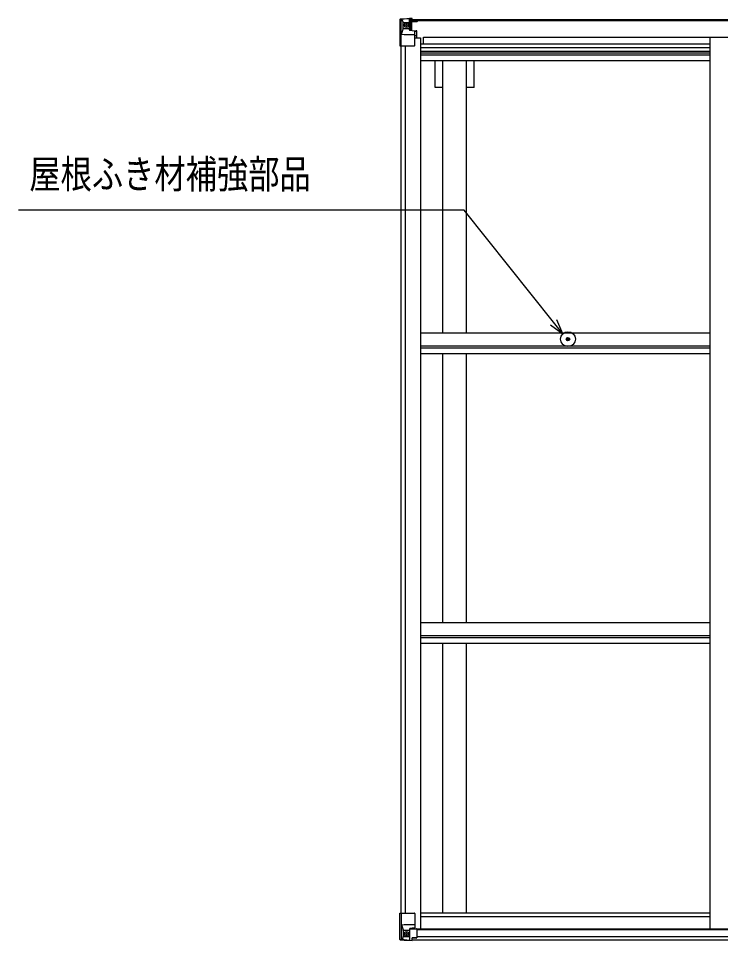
# Model space of a CAD drawing. Units: millimetres, scale not verified. Extents: x -8410 to 8410, y -5940 to 5940.
# Drawn here: x -1973 to -357, y 1191 to 3314 of the extents above; entities that cross this region are included whole.
import ezdxf
from ezdxf.enums import TextEntityAlignment as Align

# ---------------------------------------------------------------- set-up
doc = ezdxf.new("R2010")
doc.units = ezdxf.units.MM
doc.header["$LTSCALE"] = 30
for name, color, linetype in [('0-4_YKK_13', 4, 'Continuous'), ('0-5_YKK_A1', 4, 'Continuous'), ('0-6_YKK_D', 6, 'Continuous')]:
    doc.layers.add(name, color=color, linetype=linetype)
doc.styles.add('ＭＳ ゴシック', font='')
doc.styles.get('ＭＳ ゴシック').set_extended_font_data('MS Gothic')

msp = doc.modelspace()

# ---------------------------------------------------------------- linework, layer by layer
at = {"layer": '0-4_YKK_13'}
for p, q in [((-1093.7, 3312), (-1093.7, 3312)), ((-1093.7, 3311.96), (-1093.7, 3312)), ((-1084.73, 3312.39), (-1092.65, 3311.91)), ((-1072.64, 3313.18), (-1084.64, 3312.39)), ((-1066.14, 3313.69), (-1072.64, 3313.29)), ((-1072.64, 3287.19), (-1072.64, 3313.29)), ((-1072.64, 3312.41), (-1066.14, 3312.8)), ((-1066.14, 3311.88), (-1071.14, 3311.79)), ((-1066.14, 3312.8), (-1066.14, 3313.69)), ((-1066.14, 3312.29), (-1066.14, 3312.8)), ((-1066.14, 3312.29), (-1066.14, 3311.88)), ((-1066.14, 3311.88), (-1066.14, 3311.06)), ((-1094.64, 3311), (-1094.64, 3310.96)), ((-1091.79, 3310.94), (-1091.79, 3310.88)), ((-1091.79, 3250.29), (-1091.79, 3310.88)), ((-1087.82, 3307.5), (-1090.56, 3311.17)), ((-1086.97, 3303.99), (-1084.64, 3304.05)), ((-1086.97, 3290.52), (-1086.97, 3303.99)), ((-1084.64, 3290.49), (-1086.97, 3290.52)), ((-1084.64, 3304.05), (-1072.64, 3304.05)), ((-1084.64, 3290.49), (-1072.64, 3290.49)), ((-1084.64, 3290.49), (-1084.64, 3290.49)), ((-1079.16, 3296.85), (-1079.16, 3295.89)), ((-1073.64, 3304.05), (-1072.64, 3304.05)), ((-1071.14, 3307.58), (-1072.64, 3307.58)), ((-1071.14, 3304.05), (-1072.64, 3304.05)), ((-1071.14, 3290.49), (-1072.64, 3290.49)), ((-1070.64, 3307.22), (-1071.14, 3307.22)), ((-1067.14, 3302.29), (-1071.14, 3302.29)), ((-1067.14, 3294.09), (-1071.14, 3294.09)), ((-1071.03, 3305.92), (-1067.14, 3305.92)), ((-1070.64, 3308.25), (-1070.64, 3306.3)), ((-1062.64, 3308.25), (-1070.64, 3308.25)), ((-1062.64, 3308.22), (-1070.64, 3308.22)), ((-1060.64, 3306.38), (-1070.64, 3306.3)), ((-1070.64, 3306.13), (-1070.64, 3306.3)), ((-1070.64, 3306.3), (-1070.64, 3306.3)), ((-1067.14, 3286.19), (-1067.14, 3306.16)), ((-1061.14, 3311.49), (-1061.14, 3311.06)), ((-1060.84, 3311.49), (-1061.14, 3311.49)), ((-1060.84, 3311.49), (-1059.15, 3311.06)), ((-1060.64, 3307.99), (-1055.64, 3307.99)), ((-1060.64, 3306.38), (-1060.64, 3307.99)), ((-1055.64, 3308.92), (-1055.64, 3307.99)), ((-1055.64, 3307.99), (-1054.64, 3307.99)), ((-1054.64, 3307.99), (-1054.64, 3308.92)), ((-1054.64, 3307.99), (-1054.64, 3306.42)), ((-1054.64, 3306.31), (-1054.64, 3306.42)), ((-1091.25, 3277.17), (-1087.1, 3289.26)), ((-1091.25, 3277.17), (-1084.64, 3276.96)), ((-1084.64, 3276.96), (-1060.64, 3276.96)), ((-1071.81, 3286.94), (-1061.46, 3285.28)), ((-1071.81, 3286.3), (-1071.81, 3286.94)), ((-1061.46, 3284.65), (-1071.81, 3286.3)), ((-1061.46, 3285.28), (-1061.46, 3284.65)), ((-1061.18, 3285.2), (-1057.14, 3285.17)), ((-1060.64, 3251.29), (-1060.64, 3284.39)), ((-1056.14, 3273.29), (-1060.64, 3273.29)), ((-1056.14, 3285.16), (-1057.14, 3285.17)), ((-1057.14, 3283.44), (-1056.14, 3283.44)), ((-1056.14, 3268.94), (-1056.14, 3285.16)), ((-1091.79, 3250.29), (-1061.64, 3250.29)), ((-710.06, 2575.98), (-708.95, 2576)), ((-710.06, 2574.98), (-708.95, 2574.96)), ((-708.95, 2576), (-708.43, 2576.1)), ((-708.95, 2574.96), (-708.43, 2574.86)), ((-708.33, 2576.61), (-708.43, 2576.1)), ((-708.33, 2574.34), (-708.43, 2574.86)), ((-708.31, 2577.72), (-708.33, 2576.61)), ((-708.31, 2573.23), (-708.33, 2574.34)), ((-707.31, 2577.72), (-707.29, 2576.61)), ((-707.31, 2573.23), (-707.29, 2574.34)), ((-707.29, 2576.61), (-707.19, 2576.1)), ((-707.29, 2574.34), (-707.19, 2574.86)), ((-706.68, 2576), (-707.19, 2576.1)), ((-706.68, 2574.96), (-707.19, 2574.86)), ((-705.57, 2575.98), (-706.68, 2576)), ((-705.57, 2574.98), (-706.68, 2574.96)), ((-1094.64, 1254.31), (-1061.64, 1254.31)), ((-1094.64, 1193.6), (-1094.64, 1254.31)), ((-1091.79, 1254.31), (-1091.79, 1193.73)), ((-1060.64, 1253.31), (-1060.64, 1220.22)), ((-1091.25, 1227.43), (-1084.64, 1227.65)), ((-1091.25, 1227.43), (-1087.1, 1215.35)), ((-1084.64, 1214.11), (-1086.97, 1214.08)), ((-1086.97, 1214.08), (-1086.97, 1200.61)), ((-1084.64, 1227.65), (-1060.64, 1227.65)), ((-1084.64, 1214.11), (-1084.64, 1214.11)), ((-1072.64, 1214.11), (-1084.64, 1214.11)), ((-1072.64, 1218.1), (-1066.14, 1218.1)), ((-1072.64, 1218.1), (-1072.64, 1191.31)), ((-1061.46, 1219.96), (-1071.81, 1218.3)), ((-1071.81, 1218.3), (-1071.81, 1218.1)), ((-1069.11, 1218.1), (-1061.46, 1219.32)), ((-1066.14, 1218.1), (-1057.14, 1218.07)), ((-1061.46, 1219.32), (-1061.46, 1219.96)), ((-1056.14, 1217.16), (-1056.14, 1197)), ((-1093.7, 1192.65), (-1093.7, 1192.6)), ((-1084.73, 1192.22), (-1092.65, 1192.69)), ((-1091.79, 1193.66), (-1091.79, 1193.73)), ((-1087.82, 1197.1), (-1090.56, 1193.44)), ((-1086.97, 1200.61), (-1084.64, 1200.55)), ((-1084.64, 1200.56), (-1072.64, 1200.56)), ((-1072.64, 1191.43), (-1084.64, 1192.21)), ((-1080.12, 1207.75), (-1080.12, 1208.71)), ((-1066.14, 1190.92), (-1066.14, 1196.86)), ((-1057.14, 1196.29), (-1066.14, 1196.23))]:
    msp.add_line(p, q, dxfattribs=at)
for points in [[(-1093.7, 3312), (-1084.64, 3312.56), (-1072.64, 3313.29)], [(-1066.14, 3312.29), (-1071.14, 3312.29), (-1071.14, 3286.83)], [(-1094.64, 3310.96), (-1094.64, 3250.29), (-1091.79, 3250.29)], [(-1081.08, 3297.81), (-1082.04, 3297.81), (-1082.04, 3298.77), (-1081.08, 3298.77)], [(-1080.12, 3299.73), (-1080.12, 3300.69), (-1079.16, 3300.69), (-1079.16, 3299.73)], [(-1079.16, 3295.89), (-1080.12, 3295.89), (-1080.12, 3296.85)], [(-1078.2, 3298.77), (-1077.24, 3298.77), (-1077.24, 3297.81), (-1078.2, 3297.81)], [(-1070.64, 3307.22), (-1062.64, 3307.22), (-1062.64, 3308.92)], [(-1055.64, 3306.26), (-1070.64, 3306.13), (-1070.64, 3306.13)], [(-1060.64, 3306.38), (-1060.64, 3306.37), (-1054.64, 3306.42)], [(-1057.14, 3285.17), (-1057.14, 3283.44), (-1060.64, 3283.42)], [(-1093.7, 1192.6), (-1084.64, 1192.05), (-1066.14, 1190.92)], [(-1081.08, 1205.83), (-1082.04, 1205.83), (-1082.04, 1206.79), (-1081.08, 1206.79)], [(-1080.12, 1208.71), (-1079.16, 1208.71), (-1079.16, 1207.75)], [(-1079.16, 1204.87), (-1079.16, 1203.91), (-1080.12, 1203.91), (-1080.12, 1204.87)], [(-1078.2, 1206.79), (-1077.24, 1206.79), (-1077.24, 1205.83), (-1078.2, 1205.83)], [(-1056.14, 1197), (-1056.15, 1196.9), (-1066.14, 1196.86)]]:
    msp.add_lwpolyline(points, dxfattribs=at)
for centre, radius in [((-1079.64, 3298.29), 5.3), ((-707.81, 2575.48), 17), ((-707.81, 2575.48), 4), ((-1079.64, 1206.31), 5.3)]:
    msp.add_circle(centre, radius, dxfattribs=at)
for centre, radius, start, end in [((-1093.64, 3311), 0.999, 93.4424, 179.95083), ((-1093.64, 3311), 1, 93.50017, 180.00079), ((-1093.64, 3310.96), 0.999, 93.4424, 179.95083), ((-1092.48, 3324.61), 12.7, 269.24466, 275.10311), ((-1090.51, 3311), 1.28, 131.17831, 182.45895), ((-1081.08, 3299.73), 0.96, 270, 0), ((-1081.08, 3296.85), 0.96, 0, 90), ((-1078.2, 3299.73), 0.96, 180, 270), ((-1078.2, 3296.85), 0.96, 90, 180), ((-1070.64, 3308.75), 0.5, 179.99802, 269.99691), ((-1070.64, 3308.72), 0.5, 180.00109, 270.00109), ((-1070.64, 3305.8), 0.5, 90.52895, 180.04464), ((-1070.62, 3305.62), 0.513, 91.88028, 181.04707), ((-1055.5, 3313.95), 7.69, 268.96999, 276.43426), ((-1071.7, 3287.87), 0.937, 182.32209, 263.26766), ((-1071.7, 3287.23), 0.937, 182.32209, 263.26766), ((-1061.57, 3284.35), 0.937, 2.32209, 83.26766), ((-1061.57, 3283.72), 0.937, 2.32209, 83.26766), ((-1061.64, 3251.29), 1, 270, 0), ((-707.81, 2575.48), 2.3, 167.44414, 192.55586), ((-707.81, 2575.48), 2.3, 77.44414, 102.55586), ((-707.81, 2575.48), 2.3, 257.44414, 282.55586), ((-707.81, 2575.48), 2.3, 347.44414, 12.55586), ((-1061.64, 1253.31), 1, 0, 90), ((-1071.7, 1217.37), 0.937, 96.73234, 129.06602), ((-1061.57, 1220.89), 0.937, 276.73234, 357.67791), ((-1061.57, 1220.25), 0.937, 276.73234, 357.67791), ((-1093.64, 1193.64), 0.999, 180.04917, 266.5576), ((-1093.64, 1193.61), 0.999, 180.04917, 266.5576), ((-1093.64, 1193.6), 1, 179.99921, 266.49983), ((-1092.48, 1179.99), 12.7, 84.89689, 90.75534), ((-1090.51, 1193.61), 1.28, 177.54105, 228.82169), ((-1081.08, 1207.75), 0.96, 270, 0), ((-1081.08, 1204.87), 0.96, 0, 90), ((-1078.2, 1207.75), 0.96, 180, 270), ((-1078.2, 1204.87), 0.96, 90, 180)]:
    msp.add_arc(centre, radius, start, end, dxfattribs=at)
for centre, major_axis, ratio, start_param, end_param in [((-892.7, 3324.31), (201, 12.36), 0.060933, 3.1373463, 3.1378449), ((-1091.7, 3312.08), (2, 0.12), 0.060933, 3.1378449, 4.2119296), ((-1091.51, 3308.98), (-0.02, 3), 0.466854, 5.5234897, 6.1575023), ((-1089.84, 3303.91), (0.03, 5), 0.573921, 4.7320603, 5.5159136), ((-1088.37, 3290.54), (0, 3), 0.468246, 4.2703918, 4.7058971), ((-1166.38, 3304.05), (81.75, 0), 0.061163, 0, 0.0007725), ((-1090.53, 3279.52), (0.85, 2.32), 0.403757, 2.3087461, 3.2744049), ((-1090.52, 1225.08), (0.85, -2.32), 0.403757, 3.0087805, 3.9744392), ((-1088.37, 1214.06), (0, -3), 0.468246, 1.5772882, 2.0127935), ((-1057.14, 1217.16), (1, -0.021), 0.906239, 0.0187047, 1.589501), ((-1091.7, 1192.52), (2, -0.12), 0.060933, 2.0712557, 3.1453404), ((-892.7, 1180.29), (201, -12.36), 0.060933, 3.1453404, 3.145839), ((-1091.51, 1195.62), (-0.02, -3), 0.466854, 0.125683, 0.7596956), ((-1089.84, 1200.69), (0.03, -5), 0.573921, 0.7672717, 1.551125), ((-1166.38, 1200.56), (81.75, 0), 0.061163, 6.2824128, 6.2831853), ((-1057.14, 1197), (1, 0.012), 0.707053, 4.7036637, 6.124411)]:
    msp.add_ellipse(centre, major_axis=major_axis, ratio=ratio, start_param=start_param, end_param=end_param, dxfattribs=at)
at = {"layer": '0-5_YKK_A1'}
for p, q in [((-1071.13, 3311.06), (1073.87, 3311.06)), ((-1071.13, 3308.92), (1073.87, 3308.92)), ((-1040.13, 3255.26), (-1040.13, 3270.78)), ((-1040.13, 3270.78), (1042.87, 3270.78)), ((-381.64, 3270.76), (-381.64, 1218.29)), ((-1092.64, 3250.29), (-1092.64, 1254.31)), ((-1082.94, 3250.29), (-1082.94, 1254.31)), ((-1060.64, 3268.94), (-1047.64, 3268.94)), ((-1047.64, 3268.94), (-1047.64, 1218.29)), ((-1047.63, 3255.26), (-381.63, 3255.26)), ((-1047.63, 3246.87), (-381.63, 3246.87)), ((-1047.63, 3238.67), (-381.63, 3238.67)), ((-1047.63, 3234.74), (-381.63, 3234.74)), ((-1047.63, 3229.66), (-381.63, 3229.66)), ((-1047.63, 3216.65), (-381.63, 3216.65)), ((-1013.83, 3155.06), (-1013.83, 3216.65)), ((-996.14, 2590), (-996.14, 3216.65)), ((-941.14, 2590), (-941.14, 3216.65)), ((-923.43, 3155.06), (-923.43, 3216.65)), ((-996.14, 3155.06), (-1013.83, 3155.06)), ((-923.43, 3155.06), (-941.14, 3155.06)), ((-1047.6, 2590), (-381.64, 2590)), ((-1047.6, 2560.26), (-381.64, 2560.26)), ((-1047.6, 2555.71), (-381.64, 2555.71)), ((-1047.6, 2542.7), (-381.64, 2542.7)), ((-996.14, 1923.01), (-996.14, 2542.7)), ((-941.14, 1923.01), (-941.14, 2542.7)), ((-1047.6, 1923.01), (-381.64, 1923.01)), ((-1047.6, 1893.27), (-381.64, 1893.27)), ((-1047.6, 1888.72), (-381.64, 1888.72)), ((-1047.6, 1875.71), (-381.64, 1875.71)), ((-996.14, 1254.46), (-996.14, 1875.71)), ((-941.14, 1254.46), (-941.14, 1875.71)), ((-1047.64, 1254.46), (-381.64, 1254.46)), ((-1047.64, 1246.12), (-381.64, 1246.12)), ((-1067.9, 1218.29), (1070.63, 1218.29)), ((-1056.14, 1216.03), (1058.87, 1216.03)), ((-1066.14, 1192.52), (1068.87, 1192.52)), ((-1056.14, 1200.42), (1058.87, 1200.42))]:
    msp.add_line(p, q, dxfattribs=at)
at = {"layer": '0-6_YKK_D'}
for points in [[(-719.64, 2587.69), (-740.84, 2614.27), (-946.84, 2872.66), (-1972.81, 2872.66)], [(-747.96, 2608.59), (-719.64, 2587.69), (-733.71, 2619.95)]]:
    msp.add_lwpolyline(points, dxfattribs=at)

# ---------------------------------------------------------------- texts
at = {"layer": '0-6_YKK_D', "style": 'ＭＳ ゴシック', "width": 0.8}
msp.add_text('屋根ふき材補強部品', height=65.98, dxfattribs=at).set_placement((-1947.83, 2902.64), align=Align.BOTTOM_LEFT)

doc.saveas('drawing.dxf')
